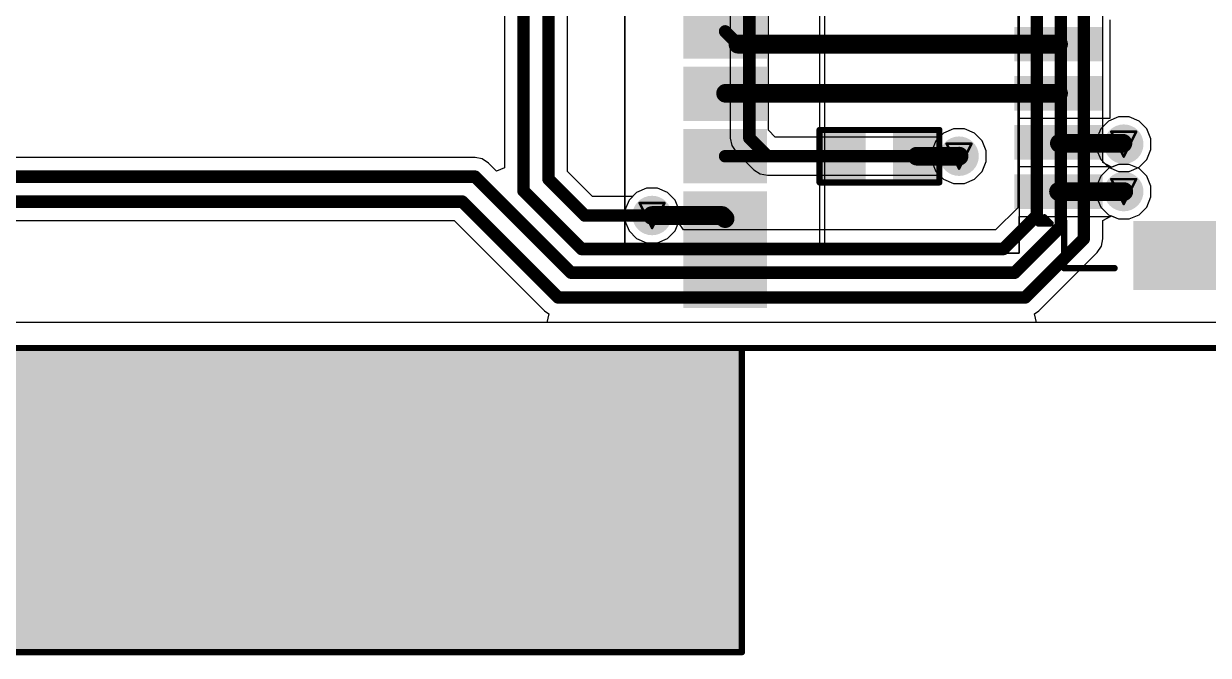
# Model space of a CAD drawing. Header units: inches. Extents: x -6 to 385, y -2 to 98.
# Drawn here: x 36.94 to 61.06, y 0.06 to 12.92 of the extents above; entities that cross this region are included whole.
import ezdxf

# ---------------------------------------------------------------- set-up
doc = ezdxf.new("R2010")
doc.units = ezdxf.units.IN
for name, color, linetype in [('Board outline', 216, 'Continuous'), ('Bottom Layer', 5, 'Continuous'), ('Bottom Overlay', 54, 'Continuous'), ('Bottom Paste', 16, 'Continuous'), ('Bottom Solder', 6, 'Continuous'), ('Drill Drawing', 1, 'Continuous'), ('Keep-Out Layer', 6, 'Continuous'), ('Layer 1', 16, 'Continuous'), ('Layer 2', 76, 'Continuous'), ('Top Layer', 1, 'Continuous'), ('Top Solder', 216, 'Continuous'), ('Via Holes', 16, 'Continuous')]:
    doc.layers.add(name, color=color, linetype=linetype)

# ---------------------------------------------------------------- blocks, each defined once
blk = doc.blocks.new('38_SMD_M______B_9')
at = {"layer": 'Bottom Layer'}
for points in [[(-5.26, 9.63), (-5.26, 8.13), (-6.16, 8.13), (-6.16, 9.63)], [(-3.99, 9.63), (-3.99, 8.13), (-4.89, 8.13), (-4.89, 9.63)], [(-2.72, 9.63), (-2.72, 8.13), (-3.62, 8.13), (-3.62, 9.63)], [(-1.45, 9.63), (-1.45, 8.13), (-2.35, 8.13), (-2.35, 9.63)], [(-0.18, 9.63), (-0.18, 8.13), (-1.08, 8.13), (-1.08, 9.63)], [(1.09, 9.63), (1.09, 8.13), (0.19, 8.13), (0.19, 9.63)], [(2.36, 9.63), (2.36, 8.13), (1.46, 8.13), (1.46, 9.63)], [(3.63, 9.63), (3.63, 8.13), (2.73, 8.13), (2.73, 9.63)], [(4.9, 9.63), (4.9, 8.13), (4, 8.13), (4, 9.63)], [(6.17, 9.63), (6.17, 8.13), (5.27, 8.13), (5.27, 9.63)], [(-9.5, 8.08), (-8, 8.08), (-8, 7.18), (-9.5, 7.18)], [(8, 8.08), (9.5, 8.08), (9.5, 7.18), (8, 7.18)], [(-9.5, 6.81), (-8, 6.81), (-8, 5.91), (-9.5, 5.91)], [(8, 6.81), (9.5, 6.81), (9.5, 5.91), (8, 5.91)], [(-9.5, 5.54), (-8, 5.54), (-8, 4.64), (-9.5, 4.64)], [(8, 5.54), (9.5, 5.54), (9.5, 4.64), (8, 4.64)], [(-9.5, 4.27), (-8, 4.27), (-8, 3.37), (-9.5, 3.37)], [(8, 4.27), (9.5, 4.27), (9.5, 3.37), (8, 3.37)], [(-9.5, 3), (-8, 3), (-8, 2.1), (-9.5, 2.1)], [(8, 3), (9.5, 3), (9.5, 2.1), (8, 2.1)], [(-9.5, 1.73), (-8, 1.73), (-8, 0.83), (-9.5, 0.83)], [(8, 1.73), (9.5, 1.73), (9.5, 0.83), (8, 0.83)], [(-3.1, 0.69), (-2.2, 0.69), (-2.2, -0.21), (-3.1, -0.21)], [(-1.7, 0.69), (-0.8, 0.69), (-0.8, -0.21), (-1.7, -0.21)], [(-0.3, 0.69), (0.6, 0.69), (0.6, -0.21), (-0.3, -0.21)], [(-9.5, 0.46), (-8, 0.46), (-8, -0.44), (-9.5, -0.44)], [(8, 0.46), (9.5, 0.46), (9.5, -0.44), (8, -0.44)], [(-3.1, -0.71), (-2.2, -0.71), (-2.2, -1.61), (-3.1, -1.61)], [(-1.7, -0.71), (-0.8, -0.71), (-0.8, -1.61), (-1.7, -1.61)], [(-0.3, -0.71), (0.6, -0.71), (0.6, -1.61), (-0.3, -1.61)], [(-9.5, -0.81), (-8, -0.81), (-8, -1.71), (-9.5, -1.71)], [(8, -0.81), (9.5, -0.81), (9.5, -1.71), (8, -1.71)], [(-9.5, -2.08), (-8, -2.08), (-8, -2.98), (-9.5, -2.98)], [(-3.1, -2.11), (-2.2, -2.11), (-2.2, -3.01), (-3.1, -3.01)], [(-1.7, -2.11), (-0.8, -2.11), (-0.8, -3.01), (-1.7, -3.01)], [(-0.3, -2.11), (0.6, -2.11), (0.6, -3.01), (-0.3, -3.01)], [(8, -2.08), (9.5, -2.08), (9.5, -2.98), (8, -2.98)], [(-9.5, -3.35), (-8, -3.35), (-8, -4.25), (-9.5, -4.25)], [(8, -3.35), (9.5, -3.35), (9.5, -4.25), (8, -4.25)], [(-9.5, -4.62), (-8, -4.62), (-8, -5.52), (-9.5, -5.52)], [(8, -4.62), (9.5, -4.62), (9.5, -5.52), (8, -5.52)], [(-9.5, -5.89), (-8, -5.89), (-8, -6.79), (-9.5, -6.79)], [(8, -5.89), (9.5, -5.89), (9.5, -6.79), (8, -6.79)], [(-9.5, -7.16), (-8, -7.16), (-8, -8.06), (-9.5, -8.06)], [(8, -7.16), (9.5, -7.16), (9.5, -8.06), (8, -8.06)], [(-9.5, -8.43), (-8, -8.43), (-8, -9.33), (-9.5, -9.33)], [(8, -8.43), (9.5, -8.43), (9.5, -9.33), (8, -9.33)]]:
    blk.add_hatch(color=5, dxfattribs=at).paths.add_polyline_path(points)
at = {"layer": 'Bottom Overlay'}
for points in [[(-7.959, -9.406), (-7.541, -9.406), (-7.541, -8.328), (-7.959, -8.328)], [(-9.521, -9.802), (-7.541, -9.802), (-7.541, -9.362), (-9.521, -9.362)], [(-7.899, -15.748), (-7.188, -15.748), (-7.188, -11.582), (-7.899, -11.582)], [(-5.436, -11.582), (-6.147, -11.582), (-6.147, -15.748), (-5.436, -15.748)], [(-3.505, -13.741), (-0.965, -13.741), (-0.965, -13.208), (-3.505, -13.208)], [(-3.505, -13.208), (-3.505, -15.748), (-2.972, -15.748), (-2.972, -13.208)], [(-1.499, -13.208), (-1.499, -15.748), (-0.965, -15.748), (-0.965, -13.208)], [(0.508, -13.741), (3.048, -13.741), (3.048, -13.208), (0.508, -13.208)], [(1.041, -15.748), (1.041, -13.208), (0.508, -13.208), (0.508, -15.748)], [(2.515, -13.208), (2.515, -15.748), (3.048, -15.748), (3.048, -13.208)], [(4.521, -13.741), (7.061, -13.741), (7.061, -13.208), (4.521, -13.208)], [(4.521, -13.208), (4.521, -15.748), (5.055, -15.748), (5.055, -13.208)], [(6.528, -13.208), (6.528, -15.748), (7.061, -15.748), (7.061, -13.208)], [(-7.899, -15.748), (-5.436, -15.748), (-5.436, -15.215), (-7.899, -15.215)], [(-5.512, -15.748), (-2.972, -15.748), (-2.972, -15.215), (-5.512, -15.215)], [(-1.499, -15.748), (1.041, -15.748), (1.041, -15.215), (-1.499, -15.215)], [(2.515, -15.748), (5.055, -15.748), (5.055, -15.215), (2.515, -15.215)]]:
    blk.add_hatch(color=54, dxfattribs=at).paths.add_polyline_path(points)
at = {"layer": 'Bottom Paste'}
for points in [[(-5.26, 9.63), (-5.26, 8.13), (-6.16, 8.13), (-6.16, 9.63)], [(-3.99, 9.63), (-3.99, 8.13), (-4.89, 8.13), (-4.89, 9.63)], [(-2.72, 9.63), (-2.72, 8.13), (-3.62, 8.13), (-3.62, 9.63)], [(-1.45, 9.63), (-1.45, 8.13), (-2.35, 8.13), (-2.35, 9.63)], [(-0.18, 9.63), (-0.18, 8.13), (-1.08, 8.13), (-1.08, 9.63)], [(1.09, 9.63), (1.09, 8.13), (0.19, 8.13), (0.19, 9.63)], [(2.36, 9.63), (2.36, 8.13), (1.46, 8.13), (1.46, 9.63)], [(3.63, 9.63), (3.63, 8.13), (2.73, 8.13), (2.73, 9.63)], [(4.9, 9.63), (4.9, 8.13), (4, 8.13), (4, 9.63)], [(6.17, 9.63), (6.17, 8.13), (5.27, 8.13), (5.27, 9.63)], [(-9.5, 8.08), (-8, 8.08), (-8, 7.18), (-9.5, 7.18)], [(8, 8.08), (9.5, 8.08), (9.5, 7.18), (8, 7.18)], [(-9.5, 6.81), (-8, 6.81), (-8, 5.91), (-9.5, 5.91)], [(8, 6.81), (9.5, 6.81), (9.5, 5.91), (8, 5.91)], [(-9.5, 5.54), (-8, 5.54), (-8, 4.64), (-9.5, 4.64)], [(8, 5.54), (9.5, 5.54), (9.5, 4.64), (8, 4.64)], [(-9.5, 4.27), (-8, 4.27), (-8, 3.37), (-9.5, 3.37)], [(8, 4.27), (9.5, 4.27), (9.5, 3.37), (8, 3.37)], [(-9.5, 3), (-8, 3), (-8, 2.1), (-9.5, 2.1)], [(8, 3), (9.5, 3), (9.5, 2.1), (8, 2.1)], [(-9.5, 1.73), (-8, 1.73), (-8, 0.83), (-9.5, 0.83)], [(8, 1.73), (9.5, 1.73), (9.5, 0.83), (8, 0.83)], [(-3.1, 0.69), (-2.2, 0.69), (-2.2, -0.21), (-3.1, -0.21)], [(-1.7, 0.69), (-0.8, 0.69), (-0.8, -0.21), (-1.7, -0.21)], [(-0.3, 0.69), (0.6, 0.69), (0.6, -0.21), (-0.3, -0.21)], [(-9.5, 0.46), (-8, 0.46), (-8, -0.44), (-9.5, -0.44)], [(8, 0.46), (9.5, 0.46), (9.5, -0.44), (8, -0.44)], [(-3.1, -0.71), (-2.2, -0.71), (-2.2, -1.61), (-3.1, -1.61)], [(-1.7, -0.71), (-0.8, -0.71), (-0.8, -1.61), (-1.7, -1.61)], [(-0.3, -0.71), (0.6, -0.71), (0.6, -1.61), (-0.3, -1.61)], [(-9.5, -0.81), (-8, -0.81), (-8, -1.71), (-9.5, -1.71)], [(8, -0.81), (9.5, -0.81), (9.5, -1.71), (8, -1.71)], [(-9.5, -2.08), (-8, -2.08), (-8, -2.98), (-9.5, -2.98)], [(-3.1, -2.11), (-2.2, -2.11), (-2.2, -3.01), (-3.1, -3.01)], [(-1.7, -2.11), (-0.8, -2.11), (-0.8, -3.01), (-1.7, -3.01)], [(-0.3, -2.11), (0.6, -2.11), (0.6, -3.01), (-0.3, -3.01)], [(8, -2.08), (9.5, -2.08), (9.5, -2.98), (8, -2.98)], [(-9.5, -3.35), (-8, -3.35), (-8, -4.25), (-9.5, -4.25)], [(8, -3.35), (9.5, -3.35), (9.5, -4.25), (8, -4.25)], [(-9.5, -4.62), (-8, -4.62), (-8, -5.52), (-9.5, -5.52)], [(8, -4.62), (9.5, -4.62), (9.5, -5.52), (8, -5.52)], [(-9.5, -5.89), (-8, -5.89), (-8, -6.79), (-9.5, -6.79)], [(8, -5.89), (9.5, -5.89), (9.5, -6.79), (8, -6.79)], [(-9.5, -7.16), (-8, -7.16), (-8, -8.06), (-9.5, -8.06)], [(8, -7.16), (9.5, -7.16), (9.5, -8.06), (8, -8.06)], [(-9.5, -8.43), (-8, -8.43), (-8, -9.33), (-9.5, -9.33)], [(8, -8.43), (9.5, -8.43), (9.5, -9.33), (8, -9.33)]]:
    blk.add_hatch(color=16, dxfattribs=at).paths.add_polyline_path(points)
at = {"layer": 'Bottom Solder'}
for points in [[(-5.158, 9.732), (-5.158, 8.028), (-6.262, 8.028), (-6.262, 9.732)], [(-3.888, 9.732), (-3.888, 8.028), (-4.992, 8.028), (-4.992, 9.732)], [(-2.618, 9.732), (-2.618, 8.028), (-3.722, 8.028), (-3.722, 9.732)], [(-1.348, 9.732), (-1.348, 8.028), (-2.452, 8.028), (-2.452, 9.732)], [(-0.078, 9.732), (-0.078, 8.028), (-1.182, 8.028), (-1.182, 9.732)], [(1.192, 9.732), (1.192, 8.028), (0.088, 8.028), (0.088, 9.732)], [(2.462, 9.732), (2.462, 8.028), (1.358, 8.028), (1.358, 9.732)], [(3.732, 9.732), (3.732, 8.028), (2.628, 8.028), (2.628, 9.732)], [(5.002, 9.732), (5.002, 8.028), (3.898, 8.028), (3.898, 9.732)], [(6.272, 9.732), (6.272, 8.028), (5.168, 8.028), (5.168, 9.732)], [(-9.602, 8.182), (-7.898, 8.182), (-7.898, 7.078), (-9.602, 7.078)], [(7.898, 8.182), (9.602, 8.182), (9.602, 7.078), (7.898, 7.078)], [(-9.602, 6.912), (-7.898, 6.912), (-7.898, 5.808), (-9.602, 5.808)], [(7.898, 6.912), (9.602, 6.912), (9.602, 5.808), (7.898, 5.808)], [(-9.602, 5.642), (-7.898, 5.642), (-7.898, 4.538), (-9.602, 4.538)], [(7.898, 5.642), (9.602, 5.642), (9.602, 4.538), (7.898, 4.538)], [(-9.602, 4.372), (-7.898, 4.372), (-7.898, 3.268), (-9.602, 3.268)], [(7.898, 4.372), (9.602, 4.372), (9.602, 3.268), (7.898, 3.268)], [(-9.602, 3.102), (-7.898, 3.102), (-7.898, 1.998), (-9.602, 1.998)], [(7.898, 3.102), (9.602, 3.102), (9.602, 1.998), (7.898, 1.998)], [(-9.602, 1.832), (-7.898, 1.832), (-7.898, 0.728), (-9.602, 0.728)], [(7.898, 1.832), (9.602, 1.832), (9.602, 0.728), (7.898, 0.728)], [(-3.202, 0.792), (-2.098, 0.792), (-2.098, -0.312), (-3.202, -0.312)], [(-1.802, 0.792), (-0.698, 0.792), (-0.698, -0.312), (-1.802, -0.312)], [(-0.402, 0.792), (0.702, 0.792), (0.702, -0.312), (-0.402, -0.312)], [(-9.602, 0.562), (-7.898, 0.562), (-7.898, -0.542), (-9.602, -0.542)], [(7.898, 0.562), (9.602, 0.562), (9.602, -0.542), (7.898, -0.542)], [(-9.602, -0.708), (-7.898, -0.708), (-7.898, -1.812), (-9.602, -1.812)], [(-3.202, -0.608), (-2.098, -0.608), (-2.098, -1.712), (-3.202, -1.712)], [(-1.802, -0.608), (-0.698, -0.608), (-0.698, -1.712), (-1.802, -1.712)], [(-0.402, -0.608), (0.702, -0.608), (0.702, -1.712), (-0.402, -1.712)], [(7.898, -0.708), (9.602, -0.708), (9.602, -1.812), (7.898, -1.812)], [(-9.602, -1.978), (-7.898, -1.978), (-7.898, -3.082), (-9.602, -3.082)], [(-3.202, -2.008), (-2.098, -2.008), (-2.098, -3.112), (-3.202, -3.112)], [(-1.802, -2.008), (-0.698, -2.008), (-0.698, -3.112), (-1.802, -3.112)], [(-0.402, -2.008), (0.702, -2.008), (0.702, -3.112), (-0.402, -3.112)], [(7.898, -1.978), (9.602, -1.978), (9.602, -3.082), (7.898, -3.082)], [(-9.602, -3.248), (-7.898, -3.248), (-7.898, -4.352), (-9.602, -4.352)], [(7.898, -3.248), (9.602, -3.248), (9.602, -4.352), (7.898, -4.352)], [(-9.602, -4.518), (-7.898, -4.518), (-7.898, -5.622), (-9.602, -5.622)], [(7.898, -4.518), (9.602, -4.518), (9.602, -5.622), (7.898, -5.622)], [(-9.602, -5.788), (-7.898, -5.788), (-7.898, -6.892), (-9.602, -6.892)], [(7.898, -5.788), (9.602, -5.788), (9.602, -6.892), (7.898, -6.892)], [(-9.602, -7.058), (-7.898, -7.058), (-7.898, -8.162), (-9.602, -8.162)], [(7.898, -7.058), (9.602, -7.058), (9.602, -8.162), (7.898, -8.162)], [(-9.602, -8.328), (-7.898, -8.328), (-7.898, -9.432), (-9.602, -9.432)], [(7.898, -8.328), (9.602, -8.328), (9.602, -9.432), (7.898, -9.432)]]:
    blk.add_hatch(color=6, dxfattribs=at).paths.add_polyline_path(points)
at = {"layer": 'Keep-Out Layer'}
blk.add_hatch(color=6, dxfattribs=at).paths.add_polyline_path([(-9.042, -16.383), (9.042, -16.383), (9.042, -10.287), (-9.042, -10.287)])
at = {"layer": 'Bottom Overlay'}
for points in [[(-9.089, 9.222, 0.127, 0.127, 0), (-6.6, 9.222, 0.127, 0.127, 0)], [(-9.089, 8.409, 0.127, 0.127, 0), (-9.089, 9.222, 0.127, 0.127, 0)], [(6.583, 9.222, 0.127, 0.127, 0), (9.072, 9.222, 0.127, 0.127, 0)], [(9.072, 8.409, 0.127, 0.127, 0), (9.072, 9.222, 0.127, 0.127, 0)], [(-9.804, -8.738, 0.2, 0.2, 0), (-9.804, -8.992, 0.2, 0.2, 0)], [(-9.804, -8.738, 0.2, 0.2, 0), (-9.677, -8.865, 0.2, 0.2, 0)], [(-9.804, -8.992, 0.2, 0.2, 0), (-9.677, -8.865, 0.2, 0.2, 0)], [(-9.096, -16.434, 0.127, 0.127, 0), (-9.096, -10.244, 0.127, 0.127, 0)], [(-9.096, -10.244, 0.127, 0.127, 0), (9.086, -10.244, 0.127, 0.127, 0)], [(9.091, -10.244, 0.127, 0.127, 0), (9.091, -16.434, 0.127, 0.127, 0)], [(-9.096, -16.434, 0.127, 0.127, 0), (9.091, -16.434, 0.127, 0.127, 0)]]:
    blk.add_lwpolyline(points, format="xyseb", dxfattribs=at)
for points in [[(-9.121, 9.222, 0.0635, 0.0635, 1), (-9.057, 9.222, 0.0635, 0.0635, 1)], [(-9.121, 9.222, 0.0635, 0.0635, 1), (-9.057, 9.222, 0.0635, 0.0635, 1)], [(-6.632, 9.222, 0.0635, 0.0635, 1), (-6.568, 9.222, 0.0635, 0.0635, 1)], [(6.551, 9.222, 0.0635, 0.0635, 1), (6.614, 9.222, 0.0635, 0.0635, 1)], [(9.04, 9.222, 0.0635, 0.0635, 1), (9.104, 9.222, 0.0635, 0.0635, 1)], [(9.04, 9.222, 0.0635, 0.0635, 1), (9.104, 9.222, 0.0635, 0.0635, 1)], [(-9.121, 8.409, 0.0635, 0.0635, 1), (-9.057, 8.409, 0.0635, 0.0635, 1)], [(9.04, 8.409, 0.0635, 0.0635, 1), (9.104, 8.409, 0.0635, 0.0635, 1)], [(-9.854, -8.738, 0.1, 0.1, 1), (-9.754, -8.738, 0.1, 0.1, 1)], [(-9.854, -8.738, 0.1, 0.1, 1), (-9.754, -8.738, 0.1, 0.1, 1)], [(-9.854, -8.992, 0.1, 0.1, 1), (-9.754, -8.992, 0.1, 0.1, 1)], [(-9.854, -8.992, 0.1, 0.1, 1), (-9.754, -8.992, 0.1, 0.1, 1)], [(-9.727, -8.865, 0.1, 0.1, 1), (-9.627, -8.865, 0.1, 0.1, 1)], [(-9.727, -8.865, 0.1, 0.1, 1), (-9.627, -8.865, 0.1, 0.1, 1)], [(-9.127, -10.244, 0.0635, 0.0635, 1), (-9.064, -10.244, 0.0635, 0.0635, 1)], [(-9.127, -10.244, 0.0635, 0.0635, 1), (-9.064, -10.244, 0.0635, 0.0635, 1)], [(9.054, -10.244, 0.0635, 0.0635, 1), (9.118, -10.244, 0.0635, 0.0635, 1)], [(9.059, -10.244, 0.0635, 0.0635, 1), (9.123, -10.244, 0.0635, 0.0635, 1)], [(-9.127, -16.434, 0.0635, 0.0635, 1), (-9.064, -16.434, 0.0635, 0.0635, 1)], [(-9.127, -16.434, 0.0635, 0.0635, 1), (-9.064, -16.434, 0.0635, 0.0635, 1)], [(9.059, -16.434, 0.0635, 0.0635, 1), (9.123, -16.434, 0.0635, 0.0635, 1)], [(9.059, -16.434, 0.0635, 0.0635, 1), (9.123, -16.434, 0.0635, 0.0635, 1)]]:
    blk.add_lwpolyline(points, format="xyseb", close=True, dxfattribs=at)
blk = doc.blocks.new('R___0603_B_35')
at = {"layer": 'Bottom Layer'}
for points in [[(-1.143, -0.4445), (-1.143, 0.4445), (-0.381, 0.4445), (-0.381, -0.4445)], [(0.381, -0.4445), (0.381, 0.4445), (1.143, 0.4445), (1.143, -0.4445)]]:
    blk.add_hatch(color=5, dxfattribs=at).paths.add_polyline_path(points)
at = {"layer": 'Bottom Paste'}
for points in [[(-1.143, -0.4445), (-1.143, 0.4445), (-0.381, 0.4445), (-0.381, -0.4445)], [(0.381, -0.4445), (0.381, 0.4445), (1.143, 0.4445), (1.143, -0.4445)]]:
    blk.add_hatch(color=16, dxfattribs=at).paths.add_polyline_path(points)
at = {"layer": 'Bottom Solder'}
for points in [[(-1.2446, -0.5461), (-1.2446, 0.5461), (-0.2794, 0.5461), (-0.2794, -0.5461)], [(0.2794, -0.5461), (0.2794, 0.5461), (1.2446, 0.5461), (1.2446, -0.5461)]]:
    blk.add_hatch(color=6, dxfattribs=at).paths.add_polyline_path(points)
at = {"layer": 'Bottom Overlay'}
for points in [[(-1.2192, -0.5334, 0.127, 0.127, 0), (-1.2192, 0.5334, 0.127, 0.127, 0)], [(-1.2192, 0.5334, 0.127, 0.127, 0), (1.2192, 0.5334, 0.127, 0.127, 0)], [(1.2192, -0.5334, 0.127, 0.127, 0), (1.2192, 0.5334, 0.127, 0.127, 0)], [(-1.2192, -0.5334, 0.127, 0.127, 0), (1.2192, -0.5334, 0.127, 0.127, 0)]]:
    blk.add_lwpolyline(points, format="xyseb", dxfattribs=at)
for points in [[(-1.25095, 0.5334, 0.0635, 0.0635, 1), (-1.18745, 0.5334, 0.0635, 0.0635, 1)], [(-1.25095, 0.5334, 0.0635, 0.0635, 1), (-1.18745, 0.5334, 0.0635, 0.0635, 1)], [(1.18745, 0.5334, 0.0635, 0.0635, 1), (1.25095, 0.5334, 0.0635, 0.0635, 1)], [(1.18745, 0.5334, 0.0635, 0.0635, 1), (1.25095, 0.5334, 0.0635, 0.0635, 1)], [(-1.25095, -0.5334, 0.0635, 0.0635, 1), (-1.18745, -0.5334, 0.0635, 0.0635, 1)], [(-1.25095, -0.5334, 0.0635, 0.0635, 1), (-1.18745, -0.5334, 0.0635, 0.0635, 1)], [(1.18745, -0.5334, 0.0635, 0.0635, 1), (1.25095, -0.5334, 0.0635, 0.0635, 1)], [(1.18745, -0.5334, 0.0635, 0.0635, 1), (1.25095, -0.5334, 0.0635, 0.0635, 1)]]:
    blk.add_lwpolyline(points, format="xyseb", close=True, dxfattribs=at)
blk = doc.blocks.new('V________T______B_65')
at = {"layer": 'Bottom Layer'}
for points in [[(-2.75, 2.062), (-2.25, 2.062), (-2.25, 0.462), (-2.75, 0.462)], [(-1.75, 2.062), (-1.25, 2.062), (-1.25, 0.462), (-1.75, 0.462)], [(-0.75, 2.062), (-0.25, 2.062), (-0.25, 0.462), (-0.75, 0.462)], [(0.25, 2.062), (0.75, 2.062), (0.75, 0.462), (0.25, 0.462)], [(1.25, 2.062), (1.75, 2.062), (1.75, 0.462), (1.25, 0.462)], [(2.25, 2.062), (2.75, 2.062), (2.75, 0.462), (2.25, 0.462)], [(-4.4, -0.362), (-3.2, -0.362), (-3.2, -2.162), (-4.4, -2.162)], [(3.2, -0.362), (4.4, -0.362), (4.4, -2.162), (3.2, -2.162)]]:
    blk.add_hatch(color=5, dxfattribs=at).paths.add_polyline_path(points)
at = {"layer": 'Bottom Paste'}
for points in [[(-2.75, 2.062), (-2.25, 2.062), (-2.25, 0.462), (-2.75, 0.462)], [(-1.75, 2.062), (-1.25, 2.062), (-1.25, 0.462), (-1.75, 0.462)], [(-0.75, 2.062), (-0.25, 2.062), (-0.25, 0.462), (-0.75, 0.462)], [(0.25, 2.062), (0.75, 2.062), (0.75, 0.462), (0.25, 0.462)], [(1.25, 2.062), (1.75, 2.062), (1.75, 0.462), (1.25, 0.462)], [(2.25, 2.062), (2.75, 2.062), (2.75, 0.462), (2.25, 0.462)], [(-4.4, -0.362), (-3.2, -0.362), (-3.2, -2.162), (-4.4, -2.162)], [(3.2, -0.362), (4.4, -0.362), (4.4, -2.162), (3.2, -2.162)]]:
    blk.add_hatch(color=16, dxfattribs=at).paths.add_polyline_path(points)
at = {"layer": 'Bottom Solder'}
for points in [[(-2.852, 2.164), (-2.148, 2.164), (-2.148, 0.361), (-2.852, 0.361)], [(-1.852, 2.164), (-1.148, 2.164), (-1.148, 0.361), (-1.852, 0.361)], [(-0.852, 2.164), (-0.148, 2.164), (-0.148, 0.361), (-0.852, 0.361)], [(0.148, 2.164), (0.852, 2.164), (0.852, 0.361), (0.148, 0.361)], [(1.148, 2.164), (1.852, 2.164), (1.852, 0.361), (1.148, 0.361)], [(2.148, 2.164), (2.852, 2.164), (2.852, 0.361), (2.148, 0.361)], [(-4.502, -0.261), (-3.098, -0.261), (-3.098, -2.264), (-4.502, -2.264)], [(3.098, -0.261), (4.502, -0.261), (4.502, -2.264), (3.098, -2.264)]]:
    blk.add_hatch(color=6, dxfattribs=at).paths.add_polyline_path(points)
at = {"layer": 'Bottom Overlay'}
for points in [[(-3.15, 1.676, 0.127, 0.127, 0), (-3.15, 1.422, 0.127, 0.127, 0)], [(-3.15, 1.676, 0.127, 0.127, 0), (-3.023, 1.549, 0.127, 0.127, 0)], [(-3.023, 1.549, 0.127, 0.127, 0), (-3.15, 1.422, 0.127, 0.127, 0)], [(-4.059, 1.15, 0.127, 0.127, 0), (-3.08, 1.15, 0.127, 0.127, 0)], [(-4.059, 1.15, 0.127, 0.127, 0), (-4.059, 0.12, 0.127, 0.127, 0)], [(3.08, 1.15, 0.127, 0.127, 0), (4.059, 1.15, 0.127, 0.127, 0)], [(4.059, 1.15, 0.127, 0.127, 0), (4.059, 0.12, 0.127, 0.127, 0)], [(-2.884, -2.173, 0.127, 0.127, 0), (2.932, -2.173, 0.127, 0.127, 0)]]:
    blk.add_lwpolyline(points, format="xyseb", dxfattribs=at)
for points in [[(-3.181, 1.676, 0.0635, 0.0635, 1), (-3.118, 1.676, 0.0635, 0.0635, 1)], [(-3.181, 1.676, 0.0635, 0.0635, 1), (-3.118, 1.676, 0.0635, 0.0635, 1)], [(-3.181, 1.422, 0.0635, 0.0635, 1), (-3.118, 1.422, 0.0635, 0.0635, 1)], [(-3.181, 1.422, 0.0635, 0.0635, 1), (-3.118, 1.422, 0.0635, 0.0635, 1)], [(-3.054, 1.549, 0.0635, 0.0635, 1), (-2.991, 1.549, 0.0635, 0.0635, 1)], [(-3.054, 1.549, 0.0635, 0.0635, 1), (-2.991, 1.549, 0.0635, 0.0635, 1)], [(-4.091, 1.15, 0.0635, 0.0635, 1), (-4.027, 1.15, 0.0635, 0.0635, 1)], [(-4.091, 1.15, 0.0635, 0.0635, 1), (-4.027, 1.15, 0.0635, 0.0635, 1)], [(-3.112, 1.15, 0.0635, 0.0635, 1), (-3.049, 1.15, 0.0635, 0.0635, 1)], [(3.049, 1.15, 0.0635, 0.0635, 1), (3.112, 1.15, 0.0635, 0.0635, 1)], [(4.027, 1.15, 0.0635, 0.0635, 1), (4.091, 1.15, 0.0635, 0.0635, 1)], [(4.027, 1.15, 0.0635, 0.0635, 1), (4.091, 1.15, 0.0635, 0.0635, 1)], [(-4.091, 0.12, 0.0635, 0.0635, 1), (-4.027, 0.12, 0.0635, 0.0635, 1)], [(4.027, 0.12, 0.0635, 0.0635, 1), (4.091, 0.12, 0.0635, 0.0635, 1)], [(-2.916, -2.173, 0.0635, 0.0635, 1), (-2.853, -2.173, 0.0635, 0.0635, 1)], [(2.9, -2.173, 0.0635, 0.0635, 1), (2.964, -2.173, 0.0635, 0.0635, 1)]]:
    blk.add_lwpolyline(points, format="xyseb", close=True, dxfattribs=at)

msp = doc.modelspace()

# ---------------------------------------------------------------- hatches: boundary and pattern name
at = {"layer": 'Bottom Layer'}
h = msp.add_hatch(color=5, dxfattribs=at)
edge = h.paths.add_edge_path()
edge.add_arc((59.334, 10.465), 0.3, 0, 360)
h = msp.add_hatch(color=5, dxfattribs=at)
edge = h.paths.add_edge_path()
edge.add_arc((55.982, 10.22), 0.3, 0, 360)
h = msp.add_hatch(color=5, dxfattribs=at)
edge = h.paths.add_edge_path()
edge.add_arc((59.334, 9.5), 0.3, 0, 360)
h = msp.add_hatch(color=5, dxfattribs=at)
edge = h.paths.add_edge_path()
edge.add_arc((49.733, 9.013), 0.3, 0, 360)
at = {"layer": 'Bottom Solder'}
h = msp.add_hatch(color=6, dxfattribs=at)
edge = h.paths.add_edge_path()
edge.add_arc((59.334, 10.465), 0.402, 0, 360)
h = msp.add_hatch(color=6, dxfattribs=at)
edge = h.paths.add_edge_path()
edge.add_arc((55.982, 10.22), 0.402, 0, 360)
h = msp.add_hatch(color=6, dxfattribs=at)
edge = h.paths.add_edge_path()
edge.add_arc((59.334, 9.5), 0.402, 0, 360)
h = msp.add_hatch(color=6, dxfattribs=at)
edge = h.paths.add_edge_path()
edge.add_arc((49.733, 9.013), 0.402, 0, 360)
at = {"layer": 'Layer 1'}
h = msp.add_hatch(color=16, dxfattribs=at)
edge = h.paths.add_edge_path()
edge.add_arc((59.334, 10.465), 0.3, 0, 360)
h = msp.add_hatch(color=16, dxfattribs=at)
edge = h.paths.add_edge_path()
edge.add_arc((55.982, 10.22), 0.3, 0, 360)
h = msp.add_hatch(color=16, dxfattribs=at)
edge = h.paths.add_edge_path()
edge.add_arc((59.334, 9.5), 0.3, 0, 360)
h = msp.add_hatch(color=16, dxfattribs=at)
edge = h.paths.add_edge_path()
edge.add_arc((49.733, 9.013), 0.3, 0, 360)
at = {"layer": 'Layer 2'}
h = msp.add_hatch(color=76, dxfattribs=at)
edge = h.paths.add_edge_path()
edge.add_arc((59.334, 10.465), 0.3, 0, 360)
h = msp.add_hatch(color=76, dxfattribs=at)
edge = h.paths.add_edge_path()
edge.add_arc((55.982, 10.22), 0.3, 0, 360)
h = msp.add_hatch(color=76, dxfattribs=at)
edge = h.paths.add_edge_path()
edge.add_arc((59.334, 9.5), 0.3, 0, 360)
h = msp.add_hatch(color=76, dxfattribs=at)
edge = h.paths.add_edge_path()
edge.add_arc((49.733, 9.013), 0.3, 0, 360)
at = {"layer": 'Top Layer'}
h = msp.add_hatch(color=1, dxfattribs=at)
edge = h.paths.add_edge_path()
edge.add_arc((59.334, 10.465), 0.3, 0, 360)
h = msp.add_hatch(color=1, dxfattribs=at)
edge = h.paths.add_edge_path()
edge.add_arc((55.982, 10.22), 0.3, 0, 360)
h = msp.add_hatch(color=1, dxfattribs=at)
edge = h.paths.add_edge_path()
edge.add_arc((59.334, 9.5), 0.3, 0, 360)
h = msp.add_hatch(color=1, dxfattribs=at)
edge = h.paths.add_edge_path()
edge.add_arc((49.733, 9.013), 0.3, 0, 360)
at = {"layer": 'Top Solder'}
h = msp.add_hatch(color=216, dxfattribs=at)
edge = h.paths.add_edge_path()
edge.add_arc((59.334, 10.465), 0.402, 0, 360)
h = msp.add_hatch(color=216, dxfattribs=at)
edge = h.paths.add_edge_path()
edge.add_arc((55.982, 10.22), 0.402, 0, 360)
h = msp.add_hatch(color=216, dxfattribs=at)
edge = h.paths.add_edge_path()
edge.add_arc((59.334, 9.5), 0.402, 0, 360)
h = msp.add_hatch(color=216, dxfattribs=at)
edge = h.paths.add_edge_path()
edge.add_arc((49.733, 9.013), 0.402, 0, 360)
at = {"layer": 'Via Holes'}
h = msp.add_hatch(color=7, dxfattribs=at)
edge = h.paths.add_edge_path()
edge.add_arc((59.334, 10.465), 0.15, 0, 360)
h = msp.add_hatch(color=7, dxfattribs=at)
edge = h.paths.add_edge_path()
edge.add_arc((55.982, 10.22), 0.15, 0, 360)
h = msp.add_hatch(color=7, dxfattribs=at)
edge = h.paths.add_edge_path()
edge.add_arc((59.334, 9.5), 0.15, 0, 360)
h = msp.add_hatch(color=7, dxfattribs=at)
edge = h.paths.add_edge_path()
edge.add_arc((49.733, 9.013), 0.15, 0, 360)

# ---------------------------------------------------------------- linework, layer by layer
at = {"layer": 'Board outline'}
msp.add_lwpolyline([(23.374, 6.316, 0.127, 0.127, 0), (61.561, 6.316, 0.127, 0.127, 0)], format="xyseb", dxfattribs=at)
at = {"layer": 'Bottom Layer'}
for p, q in [((49.179, 8.246), (49.179, 26.51)), ((53.142, 26.51), (53.142, 8.246)), ((53.252, 8.246), (53.252, 17.268)), ((57.206, 17.268), (57.206, 8.246)), ((49.179, 13.885), (49.179, 9.123)), ((59.06, 11.996), (59.06, 12.996)), ((59.06, 10.996), (59.06, 11.996)), ((57.206, 10.004), (57.206, 10.996)), ((57.206, 10.996), (59.06, 10.996)), ((59.06, 10.004), (57.206, 10.004)), ((59.077, 9.993), (59.06, 10.004)), ((59.06, 10.004), (59.06, 10.004)), ((59.224, 10.054), (59.077, 9.993)), ((59.445, 10.054), (59.224, 10.054)), ((59.648, 9.97), (59.445, 10.054)), ((59.804, 9.814), (59.648, 9.97)), ((59.888, 9.61), (59.804, 9.814)), ((59.888, 9.39), (59.888, 9.61)), ((59.648, 9.03), (59.804, 9.186)), ((59.804, 9.186), (59.888, 9.39)), ((49.179, 9.123), (49.179, 8.246)), ((57.206, 8.246), (57.206, 8.996)), ((57.206, 8.996), (59.06, 8.996)), ((59.06, 8.996), (59.077, 9.007)), ((59.06, 8.996), (59.06, 8.996)), ((59.077, 9.007), (59.224, 8.946)), ((59.224, 8.946), (59.445, 8.946)), ((59.445, 8.946), (59.648, 9.03)), ((53.142, 8.246), (49.179, 8.246)), ((49.179, 8.246), (53.142, 8.246)), ((53.142, 8.246), (53.142, 8.246)), ((53.142, 8.246), (53.252, 8.246)), ((57.206, 8.246), (53.252, 8.246)), ((53.252, 8.246), (53.252, 8.246)), ((53.252, 8.246), (57.206, 8.246)), ((61.561, 6.834), (32.961, 6.834))]:
    msp.add_line(p, q, dxfattribs=at)
for points in [[(51.22, 12.76, 0.254, 0.254, 0), (51.48, 12.5, 0.254, 0.254, 0)], [(51.48, 12.5, 0.381, 0.381, 0), (58.006, 12.5, 0.381, 0.381, 0)], [(51.23, 11.5, 0.381, 0.381, 0), (58.006, 11.5, 0.381, 0.381, 0)], [(51.22, 11.49, 0.254, 0.254, 0), (51.23, 11.5, 0.254, 0.254, 0)], [(58.024, 10.482, 0.381, 0.381, 0), (59.317, 10.482, 0.381, 0.381, 0)], [(58.006, 10.5, 0.254, 0.254, 0), (58.024, 10.482, 0.254, 0.254, 0)], [(55.123, 10.22, 0.381, 0.381, 0), (55.982, 10.22, 0.381, 0.381, 0)], [(59.317, 10.482, 0.254, 0.254, 0), (59.334, 10.465, 0.254, 0.254, 0)], [(51.22, 10.22, 0.254, 0.254, 0), (53.599, 10.22, 0.254, 0.254, 0)], [(58.006, 9.5, 0.381, 0.381, 0), (59.334, 9.5, 0.381, 0.381, 0)], [(49.733, 9.013, 0.381, 0.381, 0), (51.157, 9.013, 0.381, 0.381, 0)], [(51.157, 9.013, 0.381, 0.381, 0), (51.22, 8.95, 0.381, 0.381, 0)]]:
    msp.add_lwpolyline(points, format="xyseb", dxfattribs=at)
for points in [[(51.156, 12.76, 0.127, 0.127, 1), (51.283, 12.76, 0.127, 0.127, 1)], [(51.385, 12.5, 0.191, 0.191, 1), (51.575, 12.5, 0.191, 0.191, 1)], [(51.416, 12.5, 0.127, 0.127, 1), (51.543, 12.5, 0.127, 0.127, 1)], [(57.911, 12.5, 0.191, 0.191, 1), (58.102, 12.5, 0.191, 0.191, 1)], [(51.135, 11.5, 0.191, 0.191, 1), (51.325, 11.5, 0.191, 0.191, 1)], [(51.156, 11.49, 0.127, 0.127, 1), (51.283, 11.49, 0.127, 0.127, 1)], [(51.167, 11.5, 0.127, 0.127, 1), (51.294, 11.5, 0.127, 0.127, 1)], [(57.911, 11.5, 0.191, 0.191, 1), (58.102, 11.5, 0.191, 0.191, 1)], [(57.929, 10.482, 0.191, 0.191, 1), (58.119, 10.482, 0.191, 0.191, 1)], [(57.943, 10.5, 0.127, 0.127, 1), (58.07, 10.5, 0.127, 0.127, 1)], [(59.222, 10.482, 0.191, 0.191, 1), (59.412, 10.482, 0.191, 0.191, 1)], [(55.028, 10.22, 0.191, 0.191, 1), (55.218, 10.22, 0.191, 0.191, 1)], [(55.886, 10.22, 0.191, 0.191, 1), (56.077, 10.22, 0.191, 0.191, 1)], [(57.961, 10.482, 0.127, 0.127, 1), (58.088, 10.482, 0.127, 0.127, 1)], [(59.253, 10.482, 0.127, 0.127, 1), (59.38, 10.482, 0.127, 0.127, 1)], [(59.271, 10.465, 0.127, 0.127, 1), (59.398, 10.465, 0.127, 0.127, 1)], [(51.156, 10.22, 0.127, 0.127, 1), (51.283, 10.22, 0.127, 0.127, 1)], [(53.536, 10.22, 0.127, 0.127, 1), (53.663, 10.22, 0.127, 0.127, 1)], [(57.911, 9.5, 0.191, 0.191, 1), (58.102, 9.5, 0.191, 0.191, 1)], [(59.239, 9.5, 0.191, 0.191, 1), (59.43, 9.5, 0.191, 0.191, 1)], [(49.638, 9.013, 0.191, 0.191, 1), (49.828, 9.013, 0.191, 0.191, 1)], [(51.062, 9.013, 0.191, 0.191, 1), (51.252, 9.013, 0.191, 0.191, 1)], [(51.062, 9.013, 0.191, 0.191, 1), (51.252, 9.013, 0.191, 0.191, 1)], [(51.125, 8.95, 0.191, 0.191, 1), (51.315, 8.95, 0.191, 0.191, 1)]]:
    msp.add_lwpolyline(points, format="xyseb", close=True, dxfattribs=at)
at = {"layer": 'Drill Drawing'}
for points in [[(59.08, 10.719, 0.0508, 0.0508, 0), (59.588, 10.719, 0.0508, 0.0508, 0)], [(59.08, 10.719, 0.0508, 0.0508, 0), (59.334, 10.211, 0.0508, 0.0508, 0)], [(59.334, 10.211, 0.0508, 0.0508, 0), (59.588, 10.719, 0.0508, 0.0508, 0)], [(55.728, 10.474, 0.0508, 0.0508, 0), (56.236, 10.474, 0.0508, 0.0508, 0)], [(55.728, 10.474, 0.0508, 0.0508, 0), (55.982, 9.966, 0.0508, 0.0508, 0)], [(55.982, 9.966, 0.0508, 0.0508, 0), (56.236, 10.474, 0.0508, 0.0508, 0)], [(59.08, 9.754, 0.0508, 0.0508, 0), (59.588, 9.754, 0.0508, 0.0508, 0)], [(59.08, 9.754, 0.0508, 0.0508, 0), (59.334, 9.246, 0.0508, 0.0508, 0)], [(59.334, 9.246, 0.0508, 0.0508, 0), (59.588, 9.754, 0.0508, 0.0508, 0)], [(49.479, 9.267, 0.0508, 0.0508, 0), (49.987, 9.267, 0.0508, 0.0508, 0)], [(49.479, 9.267, 0.0508, 0.0508, 0), (49.733, 8.759, 0.0508, 0.0508, 0)], [(49.733, 8.759, 0.0508, 0.0508, 0), (49.987, 9.267, 0.0508, 0.0508, 0)]]:
    msp.add_lwpolyline(points, format="xyseb", dxfattribs=at)
for points in [[(59.068, 10.719, 0.0254, 0.0254, 1), (59.093, 10.719, 0.0254, 0.0254, 1)], [(59.068, 10.719, 0.0254, 0.0254, 1), (59.093, 10.719, 0.0254, 0.0254, 1)], [(59.576, 10.719, 0.0254, 0.0254, 1), (59.601, 10.719, 0.0254, 0.0254, 1)], [(59.576, 10.719, 0.0254, 0.0254, 1), (59.601, 10.719, 0.0254, 0.0254, 1)], [(55.715, 10.474, 0.0254, 0.0254, 1), (55.74, 10.474, 0.0254, 0.0254, 1)], [(55.715, 10.474, 0.0254, 0.0254, 1), (55.74, 10.474, 0.0254, 0.0254, 1)], [(56.223, 10.474, 0.0254, 0.0254, 1), (56.248, 10.474, 0.0254, 0.0254, 1)], [(56.223, 10.474, 0.0254, 0.0254, 1), (56.248, 10.474, 0.0254, 0.0254, 1)], [(59.322, 10.211, 0.0254, 0.0254, 1), (59.347, 10.211, 0.0254, 0.0254, 1)], [(59.322, 10.211, 0.0254, 0.0254, 1), (59.347, 10.211, 0.0254, 0.0254, 1)], [(55.969, 9.966, 0.0254, 0.0254, 1), (55.994, 9.966, 0.0254, 0.0254, 1)], [(55.969, 9.966, 0.0254, 0.0254, 1), (55.994, 9.966, 0.0254, 0.0254, 1)], [(59.068, 9.754, 0.0254, 0.0254, 1), (59.093, 9.754, 0.0254, 0.0254, 1)], [(59.068, 9.754, 0.0254, 0.0254, 1), (59.093, 9.754, 0.0254, 0.0254, 1)], [(59.576, 9.754, 0.0254, 0.0254, 1), (59.601, 9.754, 0.0254, 0.0254, 1)], [(59.576, 9.754, 0.0254, 0.0254, 1), (59.601, 9.754, 0.0254, 0.0254, 1)], [(49.467, 9.267, 0.0254, 0.0254, 1), (49.492, 9.267, 0.0254, 0.0254, 1)], [(49.467, 9.267, 0.0254, 0.0254, 1), (49.492, 9.267, 0.0254, 0.0254, 1)], [(49.974, 9.267, 0.0254, 0.0254, 1), (50, 9.267, 0.0254, 0.0254, 1)], [(49.974, 9.267, 0.0254, 0.0254, 1), (50, 9.267, 0.0254, 0.0254, 1)], [(59.322, 9.246, 0.0254, 0.0254, 1), (59.347, 9.246, 0.0254, 0.0254, 1)], [(59.322, 9.246, 0.0254, 0.0254, 1), (59.347, 9.246, 0.0254, 0.0254, 1)], [(49.72, 8.759, 0.0254, 0.0254, 1), (49.746, 8.759, 0.0254, 0.0254, 1)], [(49.72, 8.759, 0.0254, 0.0254, 1), (49.746, 8.759, 0.0254, 0.0254, 1)]]:
    msp.add_lwpolyline(points, format="xyseb", close=True, dxfattribs=at)
at = {"layer": 'Layer 1'}
for p, q in [((55.668, 10.69), (55.512, 10.534)), ((55.871, 10.774), (55.668, 10.69)), ((56.092, 10.774), (55.871, 10.774)), ((56.295, 10.69), (56.092, 10.774)), ((56.451, 10.534), (56.295, 10.69)), ((55.512, 10.534), (55.428, 10.33)), ((56.536, 10.33), (56.451, 10.534)), ((55.428, 10.33), (55.428, 10.11)), ((56.536, 10.11), (56.536, 10.33)), ((55.428, 10.11), (55.512, 9.906)), ((55.512, 9.906), (55.668, 9.75)), ((56.295, 9.75), (56.451, 9.906)), ((56.451, 9.906), (56.536, 10.11)), ((59.021, 9.97), (58.865, 9.814)), ((59.224, 10.054), (59.021, 9.97)), ((59.445, 10.054), (59.224, 10.054)), ((59.648, 9.97), (59.445, 10.054)), ((59.804, 9.814), (59.648, 9.97)), ((55.668, 9.75), (55.871, 9.666)), ((55.871, 9.666), (56.092, 9.666)), ((56.092, 9.666), (56.295, 9.75)), ((58.865, 9.814), (58.78, 9.61)), ((59.888, 9.61), (59.804, 9.814)), ((49.419, 9.483), (49.264, 9.327)), ((49.623, 9.567), (49.419, 9.483)), ((49.843, 9.567), (49.623, 9.567)), ((50.047, 9.483), (49.843, 9.567)), ((50.203, 9.327), (50.047, 9.483)), ((58.78, 9.61), (58.78, 9.39)), ((59.888, 9.39), (59.888, 9.61)), ((49.264, 9.327), (49.179, 9.123)), ((50.287, 9.123), (50.203, 9.327)), ((58.78, 9.39), (58.865, 9.186)), ((58.865, 9.186), (59.021, 9.03)), ((59.648, 9.03), (59.804, 9.186)), ((59.804, 9.186), (59.888, 9.39)), ((49.179, 9.123), (49.179, 8.903)), ((50.287, 8.903), (50.287, 9.123)), ((59.021, 9.03), (59.224, 8.946)), ((59.224, 8.946), (59.445, 8.946)), ((59.445, 8.946), (59.648, 9.03)), ((49.179, 8.903), (49.264, 8.699)), ((49.264, 8.699), (49.419, 8.543)), ((50.047, 8.543), (50.203, 8.699)), ((50.203, 8.699), (50.287, 8.903)), ((49.419, 8.543), (49.623, 8.459)), ((49.623, 8.459), (49.843, 8.459)), ((49.843, 8.459), (50.047, 8.543)), ((61.561, 6.834), (23.374, 6.834))]:
    msp.add_line(p, q, dxfattribs=at)
at = {"layer": 'Layer 2'}
for p, q in [((59.021, 10.934), (58.865, 10.779)), ((59.224, 11.019), (59.021, 10.934)), ((59.445, 11.019), (59.224, 11.019)), ((59.648, 10.934), (59.445, 11.019)), ((59.804, 10.779), (59.648, 10.934)), ((55.668, 10.69), (55.512, 10.534)), ((55.871, 10.774), (55.668, 10.69)), ((56.092, 10.774), (55.871, 10.774)), ((56.295, 10.69), (56.092, 10.774)), ((56.451, 10.534), (56.295, 10.69)), ((58.865, 10.779), (58.78, 10.575)), ((59.888, 10.575), (59.804, 10.779)), ((55.512, 10.534), (55.428, 10.33)), ((56.536, 10.33), (56.451, 10.534)), ((58.78, 10.575), (58.78, 10.355)), ((59.888, 10.355), (59.888, 10.575)), ((55.428, 10.33), (55.428, 10.11)), ((56.536, 10.11), (56.536, 10.33)), ((58.78, 10.355), (58.865, 10.151)), ((58.865, 10.151), (59.021, 9.995)), ((59.648, 9.995), (59.804, 10.151)), ((59.804, 10.151), (59.888, 10.355)), ((55.428, 10.11), (55.512, 9.906)), ((55.512, 9.906), (55.668, 9.75)), ((56.295, 9.75), (56.451, 9.906)), ((56.451, 9.906), (56.536, 10.11)), ((59.021, 9.995), (59.224, 9.911)), ((59.224, 9.911), (59.445, 9.911)), ((59.445, 9.911), (59.648, 9.995)), ((55.668, 9.75), (55.871, 9.666)), ((55.871, 9.666), (56.092, 9.666)), ((56.092, 9.666), (56.295, 9.75)), ((49.419, 9.483), (49.264, 9.327)), ((49.623, 9.567), (49.419, 9.483)), ((49.843, 9.567), (49.623, 9.567)), ((50.047, 9.483), (49.843, 9.567)), ((50.203, 9.327), (50.047, 9.483)), ((49.264, 9.327), (49.179, 9.123)), ((50.287, 9.123), (50.203, 9.327)), ((49.179, 9.123), (49.179, 8.903)), ((50.287, 8.903), (50.287, 9.123)), ((49.179, 8.903), (49.264, 8.699)), ((49.264, 8.699), (49.419, 8.543)), ((50.047, 8.543), (50.203, 8.699)), ((50.203, 8.699), (50.287, 8.903)), ((49.419, 8.543), (49.623, 8.459)), ((49.623, 8.459), (49.843, 8.459)), ((49.843, 8.459), (50.047, 8.543)), ((61.561, 6.834), (29.776, 6.834))]:
    msp.add_line(p, q, dxfattribs=at)
at = {"layer": 'Top Layer'}
for p, q in [((52.101, 10.748), (52.101, 23.034)), ((48.013, 9.911), (48.013, 21.821)), ((46.729, 21.404), (46.729, 9.986)), ((57.177, 14.803), (57.177, 9.172)), ((58.908, 10.09), (58.908, 13.874)), ((51.324, 13.652), (51.324, 10.588)), ((52.241, 10.608), (52.101, 10.748)), ((55.668, 10.69), (55.587, 10.608)), ((55.871, 10.774), (55.668, 10.69)), ((56.092, 10.774), (55.871, 10.774)), ((56.295, 10.69), (56.092, 10.774)), ((56.451, 10.534), (56.295, 10.69)), ((51.324, 10.588), (51.354, 10.439)), ((51.354, 10.439), (51.438, 10.313)), ((55.587, 10.608), (52.241, 10.608)), ((56.536, 10.33), (56.451, 10.534)), ((46.129, 10.193), (36.534, 10.193)), ((46.277, 10.163), (46.129, 10.193)), ((46.403, 10.079), (46.277, 10.163)), ((51.438, 10.313), (51.805, 9.945)), ((56.536, 10.11), (56.536, 10.33)), ((46.564, 9.918), (46.403, 10.079)), ((46.729, 9.986), (46.564, 9.918)), ((48.523, 9.401), (48.013, 9.911)), ((51.805, 9.945), (51.931, 9.861)), ((56.295, 9.75), (56.451, 9.906)), ((56.451, 9.906), (56.536, 10.11)), ((59.086, 9.997), (58.908, 10.09)), ((59.224, 10.054), (59.086, 9.997)), ((59.445, 10.054), (59.224, 10.054)), ((59.648, 9.97), (59.445, 10.054)), ((59.804, 9.814), (59.648, 9.97)), ((51.931, 9.861), (52.08, 9.832)), ((52.08, 9.832), (55.587, 9.832)), ((55.587, 9.832), (55.668, 9.75)), ((55.668, 9.75), (55.871, 9.666)), ((55.871, 9.666), (56.092, 9.666)), ((56.092, 9.666), (56.295, 9.75)), ((59.888, 9.61), (59.804, 9.814)), ((49.419, 9.483), (49.338, 9.401)), ((49.623, 9.567), (49.419, 9.483)), ((49.843, 9.567), (49.623, 9.567)), ((50.047, 9.483), (49.843, 9.567)), ((50.203, 9.327), (50.047, 9.483)), ((59.888, 9.39), (59.888, 9.61)), ((49.338, 9.401), (48.523, 9.401)), ((50.287, 9.123), (50.203, 9.327)), ((57.177, 9.172), (56.725, 8.72)), ((59.648, 9.03), (59.804, 9.186)), ((59.804, 9.186), (59.888, 9.39)), ((50.287, 8.903), (50.287, 9.123)), ((58.908, 8.91), (59.086, 9.003)), ((59.086, 9.003), (59.224, 8.946)), ((59.224, 8.946), (59.445, 8.946)), ((59.445, 8.946), (59.648, 9.03)), ((35.899, 8.908), (45.708, 8.908)), ((45.708, 8.908), (47.545, 7.07)), ((50.273, 8.868), (50.287, 8.903)), ((50.372, 8.72), (50.273, 8.868)), ((56.725, 8.72), (50.372, 8.72)), ((58.908, 8.535), (58.908, 8.91)), ((58.879, 8.386), (58.908, 8.535)), ((57.604, 7.07), (58.794, 8.26)), ((58.794, 8.26), (58.879, 8.386)), ((47.545, 7.07), (47.633, 7.012)), ((47.633, 7.012), (47.594, 6.834)), ((57.517, 7.012), (57.604, 7.07)), ((57.556, 6.834), (57.517, 7.012)), ((47.594, 6.834), (23.374, 6.834)), ((61.561, 6.834), (57.556, 6.834))]:
    msp.add_line(p, q, dxfattribs=at)
for points in [[(51.712, 10.588, 0.254, 0.254, 0), (51.712, 23.034, 0.254, 0.254, 0)], [(47.625, 9.75, 0.254, 0.254, 0), (47.625, 21.821, 0.254, 0.254, 0)], [(47.117, 9.511, 0.254, 0.254, 0), (47.117, 21.565, 0.254, 0.254, 0)], [(58.054, 8.787, 0.254, 0.254, 0), (58.054, 17.537, 0.254, 0.254, 0)], [(57.566, 9.012, 0.254, 0.254, 0), (57.566, 14.963, 0.254, 0.254, 0)], [(58.52, 8.535, 0.254, 0.254, 0), (58.52, 14.239, 0.254, 0.254, 0)], [(51.712, 10.588, 0.254, 0.254, 0), (52.08, 10.22, 0.254, 0.254, 0)], [(52.08, 10.22, 0.254, 0.254, 0), (55.982, 10.22, 0.254, 0.254, 0)], [(36.373, 9.804, 0.254, 0.254, 0), (46.129, 9.804, 0.254, 0.254, 0)], [(46.129, 9.804, 0.254, 0.254, 0), (48.084, 7.849, 0.254, 0.254, 0)], [(47.625, 9.75, 0.254, 0.254, 0), (48.362, 9.013, 0.254, 0.254, 0)], [(35.899, 9.296, 0.254, 0.254, 0), (45.869, 9.296, 0.254, 0.254, 0)], [(45.869, 9.296, 0.254, 0.254, 0), (47.82, 7.345, 0.254, 0.254, 0)], [(47.117, 9.511, 0.254, 0.254, 0), (48.297, 8.332, 0.254, 0.254, 0)], [(48.362, 9.013, 0.254, 0.254, 0), (49.733, 9.013, 0.254, 0.254, 0)], [(56.886, 8.332, 0.254, 0.254, 0), (57.566, 9.012, 0.254, 0.254, 0)], [(57.116, 7.849, 0.254, 0.254, 0), (58.054, 8.787, 0.254, 0.254, 0)], [(48.297, 8.332, 0.254, 0.254, 0), (56.886, 8.332, 0.254, 0.254, 0)], [(57.33, 7.345, 0.254, 0.254, 0), (58.52, 8.535, 0.254, 0.254, 0)], [(48.084, 7.849, 0.254, 0.254, 0), (57.116, 7.849, 0.254, 0.254, 0)], [(47.82, 7.345, 0.254, 0.254, 0), (57.33, 7.345, 0.254, 0.254, 0)]]:
    msp.add_lwpolyline(points, format="xyseb", dxfattribs=at)
for points in [[(51.649, 10.588, 0.127, 0.127, 1), (51.776, 10.588, 0.127, 0.127, 1)], [(51.649, 10.588, 0.127, 0.127, 1), (51.776, 10.588, 0.127, 0.127, 1)], [(52.016, 10.22, 0.127, 0.127, 1), (52.143, 10.22, 0.127, 0.127, 1)], [(52.016, 10.22, 0.127, 0.127, 1), (52.143, 10.22, 0.127, 0.127, 1)], [(55.918, 10.22, 0.127, 0.127, 1), (56.045, 10.22, 0.127, 0.127, 1)], [(46.065, 9.804, 0.127, 0.127, 1), (46.192, 9.804, 0.127, 0.127, 1)], [(46.065, 9.804, 0.127, 0.127, 1), (46.192, 9.804, 0.127, 0.127, 1)], [(47.562, 9.75, 0.127, 0.127, 1), (47.688, 9.75, 0.127, 0.127, 1)], [(47.562, 9.75, 0.127, 0.127, 1), (47.688, 9.75, 0.127, 0.127, 1)], [(45.805, 9.296, 0.127, 0.127, 1), (45.932, 9.296, 0.127, 0.127, 1)], [(45.805, 9.296, 0.127, 0.127, 1), (45.932, 9.296, 0.127, 0.127, 1)], [(47.053, 9.511, 0.127, 0.127, 1), (47.18, 9.511, 0.127, 0.127, 1)], [(47.053, 9.511, 0.127, 0.127, 1), (47.18, 9.511, 0.127, 0.127, 1)], [(48.298, 9.013, 0.127, 0.127, 1), (48.425, 9.013, 0.127, 0.127, 1)], [(48.298, 9.013, 0.127, 0.127, 1), (48.425, 9.013, 0.127, 0.127, 1)], [(49.67, 9.013, 0.127, 0.127, 1), (49.797, 9.013, 0.127, 0.127, 1)], [(57.502, 9.012, 0.127, 0.127, 1), (57.629, 9.012, 0.127, 0.127, 1)], [(57.502, 9.012, 0.127, 0.127, 1), (57.629, 9.012, 0.127, 0.127, 1)], [(57.991, 8.787, 0.127, 0.127, 1), (58.118, 8.787, 0.127, 0.127, 1)], [(57.991, 8.787, 0.127, 0.127, 1), (58.118, 8.787, 0.127, 0.127, 1)], [(48.233, 8.332, 0.127, 0.127, 1), (48.36, 8.332, 0.127, 0.127, 1)], [(48.233, 8.332, 0.127, 0.127, 1), (48.36, 8.332, 0.127, 0.127, 1)], [(56.823, 8.332, 0.127, 0.127, 1), (56.95, 8.332, 0.127, 0.127, 1)], [(56.823, 8.332, 0.127, 0.127, 1), (56.95, 8.332, 0.127, 0.127, 1)], [(58.456, 8.535, 0.127, 0.127, 1), (58.583, 8.535, 0.127, 0.127, 1)], [(58.456, 8.535, 0.127, 0.127, 1), (58.583, 8.535, 0.127, 0.127, 1)], [(48.021, 7.849, 0.127, 0.127, 1), (48.148, 7.849, 0.127, 0.127, 1)], [(48.021, 7.849, 0.127, 0.127, 1), (48.148, 7.849, 0.127, 0.127, 1)], [(57.052, 7.849, 0.127, 0.127, 1), (57.179, 7.849, 0.127, 0.127, 1)], [(57.052, 7.849, 0.127, 0.127, 1), (57.179, 7.849, 0.127, 0.127, 1)], [(47.757, 7.345, 0.127, 0.127, 1), (47.884, 7.345, 0.127, 0.127, 1)], [(47.757, 7.345, 0.127, 0.127, 1), (47.884, 7.345, 0.127, 0.127, 1)], [(57.266, 7.345, 0.127, 0.127, 1), (57.393, 7.345, 0.127, 0.127, 1)], [(57.266, 7.345, 0.127, 0.127, 1), (57.393, 7.345, 0.127, 0.127, 1)]]:
    msp.add_lwpolyline(points, format="xyseb", close=True, dxfattribs=at)

# ---------------------------------------------------------------- block references
for name, p in [('38_SMD_M______B_9', (42.47, 16.56)), ('R___0603_B_35', (54.361, 10.22))]:
    msp.add_blockref(name, p)
at = {"rotation": 90}
msp.add_blockref('V________T______B_65', (59.269, 12), dxfattribs=at)

doc.saveas('drawing.dxf')
